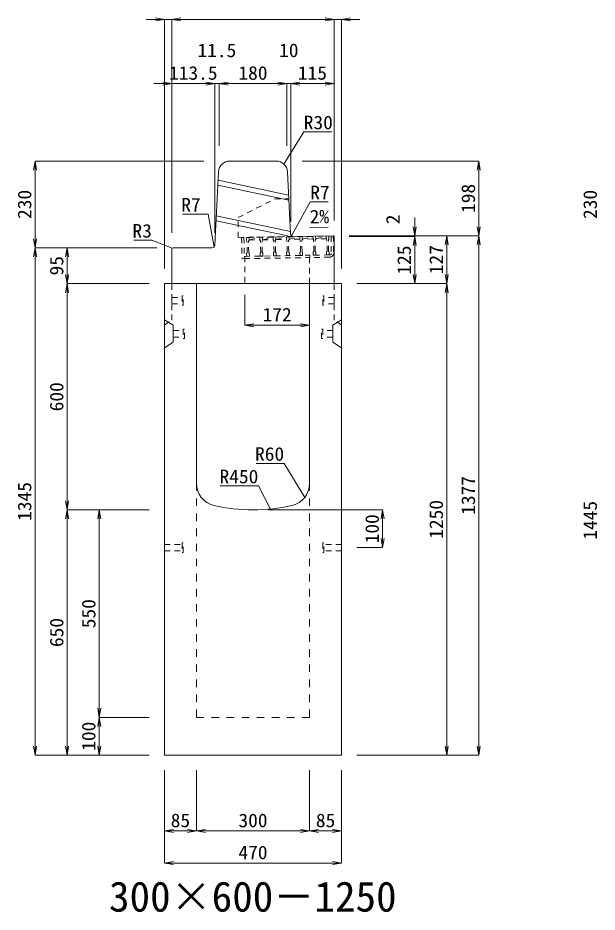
# Model space of a CAD drawing. Units: millimetres at full size. Extents: x -22536 to 51867, y -19720 to 38340.
# Drawn here: x 10776 to 12313, y 22254 to 24625 of the extents above; entities that cross this region are included whole.
import ezdxf
from ezdxf.enums import TextEntityAlignment as Align

# ---------------------------------------------------------------- set-up
doc = ezdxf.new("R2010")
doc.units = ezdxf.units.MM
doc.header["$LTSCALE"] = 20
for name, pattern in [('USER1', [2, 1, -1]), ('USER2', [1.35, 0.75, -0.6]), ('USER3', [1.35, 0.75, -0.6])]:
    doc.linetypes.add(name, pattern=pattern)
for name, color, linetype, lineweight in [('インサート', 3, 'USER2', 9), ('グレーチング', 7, 'USER2', 5), ('寸法線', 7, 'Continuous', 13), ('引出線', 4, 'Continuous', 13), ('本体', 2, 'Continuous', 13)]:
    doc.layers.add(name, color=color, linetype=linetype, lineweight=lineweight)
doc.layers.add('文字', color=7, linetype='Continuous')
doc.styles.add('ＭＳ 明朝', font='')
doc.styles.get('ＭＳ 明朝').set_extended_font_data('MS Mincho')

# ---------------------------------------------------------------- blocks, each defined once
blk = doc.blocks.new('open_arrow')
at = {"color": 0, "linetype": 'Continuous', "lineweight": -2}
blk.add_lwpolyline([(7.5, 1.25), (0, 0), (7.5, -1.25)], dxfattribs=at)

msp = doc.modelspace()

# ---------------------------------------------------------------- linework, layer by layer
at = {"layer": 'インサート'}
for p, q in [((11185, 23883.5), (11212, 23883.5)), ((11185, 23883.5), (11185, 23866.5)), ((11215, 23887.5), (11212, 23887.5)), ((11212, 23887.5), (11212, 23862.5)), ((11215, 23862.5), (11215, 23887.5)), ((11585, 23887.5), (11588, 23887.5)), ((11585, 23862.5), (11585, 23887.5)), ((11588, 23887.5), (11588, 23862.5)), ((11615, 23883.5), (11588, 23883.5)), ((11615, 23883.5), (11615, 23866.5)), ((11185, 23866.5), (11212, 23866.5)), ((11212, 23862.5), (11215, 23862.5)), ((11588, 23862.5), (11585, 23862.5)), ((11615, 23866.5), (11588, 23866.5)), ((11188.2, 23795.5), (11215.2, 23795.5)), ((11188.2, 23795.5), (11188.2, 23778.5)), ((11218.2, 23799.5), (11215.2, 23799.5)), ((11215.2, 23799.5), (11215.2, 23774.5)), ((11218.2, 23774.5), (11218.2, 23799.5)), ((11581.8, 23799.5), (11584.8, 23799.5)), ((11581.8, 23774.5), (11581.8, 23799.5)), ((11584.8, 23799.5), (11584.8, 23774.5)), ((11611.8, 23795.5), (11584.8, 23795.5)), ((11611.8, 23795.5), (11611.8, 23778.5)), ((11188.2, 23778.5), (11215.2, 23778.5)), ((11215.2, 23774.5), (11218.2, 23774.5)), ((11584.8, 23774.5), (11581.8, 23774.5)), ((11611.8, 23778.5), (11584.8, 23778.5)), ((11165, 23228.5), (11212, 23228.5)), ((11165, 23228.5), (11165, 23211.5)), ((11165, 23211.5), (11212, 23211.5)), ((11215, 23232.5), (11212, 23232.5)), ((11212, 23232.5), (11212, 23207.5)), ((11215, 23207.5), (11215, 23232.5)), ((11588, 23232.5), (11585, 23232.5)), ((11585, 23232.5), (11585, 23207.5)), ((11588, 23207.5), (11588, 23232.5)), ((11635, 23228.5), (11588, 23228.5)), ((11635, 23211.5), (11588, 23211.5)), ((11635, 23211.5), (11635, 23228.5)), ((11212, 23207.5), (11215, 23207.5)), ((11585, 23207.5), (11588, 23207.5))]:
    msp.add_line(p, q, dxfattribs=at)
at = {"layer": 'グレーチング'}
for p, q in [((11375.93, 24042.22), (11369.93, 24042.11)), ((11369.93, 24042.11), (11370.9, 23986.12)), ((11375.93, 24042.22), (11376.9, 23986.23)), ((11382.43, 24042.33), (11601.39, 24046.13)), ((11382.43, 24042.33), (11382.56, 24034.33)), ((11389.43, 24042.45), (11389.56, 24034.45)), ((11389.55, 24035.45), (11418.22, 24042.95)), ((11418.22, 24042.95), (11418.36, 24034.95)), ((11425.22, 24043.07), (11425.36, 24035.07)), ((11425.34, 24036.07), (11453.52, 24043.56)), ((11453.52, 24043.56), (11453.65, 24035.57)), ((11460.51, 24043.69), (11460.65, 24035.69)), ((11460.64, 24036.69), (11488.81, 24044.18)), ((11488.51, 24044.17), (11488.65, 24036.17)), ((11495.51, 24044.29), (11495.65, 24036.3)), ((11495.63, 24037.3), (11523.8, 24044.79)), ((11523.8, 24044.79), (11523.94, 24036.79)), ((11530.8, 24044.91), (11530.94, 24036.91)), ((11530.93, 24037.91), (11559.1, 24045.4)), ((11559.1, 24045.4), (11559.24, 24037.4)), ((11566.1, 24045.52), (11566.24, 24037.52)), ((11566.22, 24038.52), (11594.39, 24046.01)), ((11594.39, 24046.01), (11594.53, 24038.01)), ((11601.39, 24046.13), (11601.53, 24038.14)), ((11606.89, 24046.23), (11612.89, 24046.33)), ((11606.89, 24046.23), (11607.69, 24000.24)), ((11612.89, 24046.33), (11613.69, 24000.34)), ((11612.89, 24046.33), (11613.69, 24000.34)), ((11384.09, 24032.86), (11382.56, 24034.33)), ((11384.63, 24001.86), (11384.09, 24032.86)), ((11388.09, 24032.93), (11389.56, 24034.45)), ((11388.63, 24001.93), (11388.09, 24032.93)), ((11389.55, 24035.45), (11418.34, 24035.95)), ((11419.89, 24033.48), (11418.36, 24034.95)), ((11420.42, 24002.48), (11419.89, 24033.48)), ((11423.88, 24033.55), (11425.36, 24035.07)), ((11424.42, 24002.55), (11423.88, 24033.55)), ((11425.34, 24036.07), (11453.64, 24036.57)), ((11455.18, 24034.09), (11453.65, 24035.57)), ((11455.72, 24003.1), (11455.18, 24034.09)), ((11459.18, 24034.16), (11460.65, 24035.69)), ((11459.72, 24003.17), (11459.18, 24034.16)), ((11460.64, 24036.69), (11488.93, 24037.18)), ((11490.18, 24034.7), (11488.65, 24036.17)), ((11490.71, 24003.7), (11490.18, 24034.7)), ((11494.17, 24034.77), (11495.65, 24036.3)), ((11494.71, 24003.77), (11494.17, 24034.77)), ((11523.93, 24037.79), (11495.63, 24037.3)), ((11525.47, 24035.31), (11523.94, 24036.79)), ((11526.01, 24004.32), (11525.47, 24035.31)), ((11529.47, 24035.38), (11530.94, 24036.91)), ((11530.01, 24004.39), (11529.47, 24035.38)), ((11559.22, 24038.4), (11530.93, 24037.91)), ((11560.76, 24035.93), (11559.24, 24037.4)), ((11561.3, 24004.93), (11560.76, 24035.93)), ((11564.76, 24036), (11566.24, 24037.52)), ((11565.3, 24005), (11564.76, 24036)), ((11594.52, 24039.01), (11566.22, 24038.52)), ((11596.06, 24036.54), (11594.53, 24038.01)), ((11596.6, 24005.54), (11596.06, 24036.54)), ((11600.06, 24036.61), (11601.53, 24038.14)), ((11600.6, 24005.61), (11600.06, 24036.61)), ((11376.8, 23992.22), (11550.77, 23995.25)), ((11384.63, 24001.86), (11383.16, 24000.34)), ((11383.16, 24000.34), (11383.29, 23992.34)), ((11388.63, 24001.93), (11390.15, 24000.46)), ((11390.15, 24000.46), (11390.29, 23992.46)), ((11420.42, 24002.48), (11418.95, 24000.96)), ((11418.95, 24000.96), (11419.09, 23992.96)), ((11424.42, 24002.55), (11425.95, 24001.08)), ((11425.95, 24001.08), (11426.09, 23993.08)), ((11455.72, 24003.1), (11454.25, 24001.57)), ((11454.25, 24001.57), (11454.38, 23993.57)), ((11454.38, 23993.57), (11461.38, 23993.69)), ((11459.72, 24003.17), (11461.24, 24001.69)), ((11461.24, 24001.69), (11461.38, 23993.69)), ((11490.71, 24003.7), (11489.24, 24002.18)), ((11489.24, 24002.18), (11489.38, 23994.18)), ((11496.38, 23994.3), (11489.38, 23994.18)), ((11494.71, 24003.77), (11496.24, 24002.3)), ((11496.24, 24002.3), (11496.38, 23994.3)), ((11526.01, 24004.32), (11524.53, 24002.79)), ((11524.53, 24002.79), (11524.67, 23994.79)), ((11531.67, 23994.91), (11524.67, 23994.79)), ((11530.01, 24004.39), (11531.53, 24002.91)), ((11531.53, 24002.91), (11531.67, 23994.91)), ((11603.76, 23996.17), (11550.77, 23995.25)), ((11550.77, 23995.25), (11550.87, 23989.25)), ((11561.3, 24004.93), (11559.83, 24003.41)), ((11559.83, 24003.41), (11559.97, 23995.41)), ((11566.97, 23995.53), (11559.97, 23995.41)), ((11565.3, 24005), (11566.83, 24003.53)), ((11566.83, 24003.53), (11566.97, 23995.53)), ((11596.6, 24005.54), (11595.12, 24004.02)), ((11595.12, 24004.02), (11595.26, 23996.02)), ((11602.26, 23996.14), (11595.26, 23996.02)), ((11600.6, 24005.61), (11602.12, 24004.14)), ((11602.12, 24004.14), (11602.26, 23996.14)), ((11376.9, 23986.23), (11370.9, 23986.12)), ((11376.9, 23986.22), (11550.87, 23989.25)), ((11383.29, 23992.34), (11390.29, 23992.46)), ((11419.09, 23992.96), (11426.09, 23993.08)), ((11603.87, 23990.17), (11550.87, 23989.25))]:
    msp.add_line(p, q, dxfattribs=at)
for radius, start, end in [(4, 270.99562, 0.99536), (10, 270.99553, 0.99532)]:
    msp.add_arc((11603.69, 24000.17), radius, start, end, dxfattribs=at)
at = {"layer": '寸法線'}
for p, q in [((11233, 24620.58), (11117, 24620.58)), ((11165, 23960), (11165, 24620.58)), ((11185, 24620.58), (11615, 24620.58)), ((11185, 24137), (11185, 24620.58)), ((11185, 24055), (11185, 24620.58)), ((11567, 24620.58), (11683, 24620.58)), ((11615, 24087), (11615, 24620.58)), ((11615, 24087), (11615, 24620.58)), ((11635, 23960), (11635, 24620.58)), ((11137, 24450.58), (11298.5, 24450.58)), ((11185, 24055), (11185, 24450.58)), ((11250.5, 24450.58), (11358, 24450.58)), ((11298.5, 24055), (11298.5, 24450.58)), ((11298.5, 24055), (11298.5, 24450.58)), ((11310, 24285), (11310, 24450.58)), ((11310, 24450.58), (11490, 24450.58)), ((11310, 24285), (11310, 24450.58)), ((11442, 24450.58), (11548, 24450.58)), ((11490, 24285), (11490, 24450.58)), ((11490, 24285), (11490, 24450.58)), ((11500, 24085), (11500, 24450.58)), ((11500, 24450.58), (11615, 24450.58)), ((11500, 24085), (11500, 24450.58)), ((11615, 24087), (11615, 24450.58)), ((10822.06, 24245), (10822.06, 24015)), ((11270, 24245), (10822.06, 24245)), ((11530, 24245), (11998.78, 24245)), ((11998.78, 24245), (11998.78, 24047)), ((11828.78, 24095), (11828.78, 23997)), ((11655, 24047), (11828.78, 24047)), ((11655, 24047), (11913.78, 24047)), ((11655, 24047), (11998.78, 24047)), ((11655, 24047), (11998.78, 24047)), ((11655, 24045), (11828.78, 24045)), ((11655, 24045), (11828.78, 24045)), ((11828.78, 24045), (11828.78, 23920)), ((11913.78, 24047), (11913.78, 23920)), ((11998.78, 24047), (11998.78, 22670)), ((10822.06, 22670), (10822.06, 24015)), ((11145, 24015), (10822.06, 24015)), ((11145, 24015), (10822.06, 24015)), ((10907.06, 24015), (10907.06, 23920)), ((11145, 24015), (10907.06, 24015)), ((11125, 23920), (10907.06, 23920)), ((10907.06, 23920), (10907.06, 23320)), ((11125, 23920), (10907.06, 23920)), ((11675, 23920), (11828.78, 23920)), ((11675, 23920), (11913.78, 23920)), ((11675, 23920), (11913.78, 23920)), ((11913.78, 23920), (11913.78, 22670)), ((11378, 23890), (11378, 23809.77)), ((11378, 23809.77), (11550, 23809.77)), ((11125, 23320), (10907.06, 23320)), ((10907.06, 22670), (10907.06, 23320)), ((11125, 23320), (10907.06, 23320)), ((10992.06, 23320), (10992.06, 22770)), ((11125, 23320), (10992.06, 23320)), ((11440, 23320), (11743.78, 23320)), ((11743.78, 23320), (11743.78, 23220)), ((11675, 23220), (11743.78, 23220)), ((11125, 22770), (10992.06, 22770)), ((10992.06, 22770), (10992.06, 22670)), ((11125, 22770), (10992.06, 22770)), ((11125, 22670), (10822.06, 22670)), ((11125, 22670), (10907.06, 22670)), ((11125, 22670), (10992.06, 22670)), ((11675, 22670), (11913.78, 22670)), ((11675, 22670), (11998.78, 22670)), ((11165, 22630), (11165, 22468.84)), ((11165, 22630), (11165, 22383.84)), ((11250, 22630), (11250, 22468.84)), ((11250, 22630), (11250, 22468.84)), ((11550, 22630), (11550, 22468.84)), ((11550, 22630), (11550, 22468.84)), ((11635, 22630), (11635, 22468.84)), ((11635, 22630), (11635, 22383.84)), ((11165, 22468.84), (11250, 22468.84)), ((11250, 22468.84), (11550, 22468.84)), ((11550, 22468.84), (11635, 22468.84)), ((11165, 22383.84), (11635, 22383.84))]:
    msp.add_line(p, q, dxfattribs=at)
at = {"layer": '引出線'}
for points in [[(11482.14, 24236.74), (11534.6, 24322.07), (11609.27, 24322.07)], [(11501.83, 24046.93), (11551.86, 24136.53), (11599.79, 24136.53)], [(11296.67, 24016.93), (11281.31, 24103.9), (11213.38, 24103.9)], [(11550.86, 24068.59), (11599.57, 24069.56), (11550.83, 24068.59)], [(11185.88, 24014.12), (11131.81, 24034.81), (11084.09, 24034.81)], [(11537.07, 23353.32), (11482.66, 23443.21), (11407.98, 23443.21)], [(11446.44, 23322.4), (11414.22, 23383.55), (11313.21, 23383.55)]]:
    msp.add_lwpolyline(points, dxfattribs=at)
at = {"layer": '本体', "lineweight": 20}
for p, q in [((11338.54, 24245), (11461.46, 24245)), ((11298.83, 24021.65), (11308.57, 24216.5)), ((11499.66, 24051.77), (11491.42, 24216.5)), ((11506.77, 24045.12), (11615, 24046.99)), ((11615, 23920), (11615, 24046.99)), ((11185, 24012), (11185, 23920)), ((11291.84, 24015), (11188, 24015)), ((11615, 23920), (11185, 23920))]:
    msp.add_line(p, q, dxfattribs=at)
at = {"layer": '本体', "lineweight": 9}
for p, q in [((11494.52, 24154.65), (11307.45, 24194.05)), ((11495.19, 24141.22), (11306.8, 24180.9)), ((11499.32, 24058.59), (11302.75, 24100)), ((11499.99, 24045.17), (11302.09, 24086.85)), ((11165, 23824), (11188.2, 23809.5)), ((11188.2, 23809.5), (11188.2, 23764.5)), ((11634.58, 23823.74), (11611.8, 23809.5)), ((11611.8, 23809.5), (11611.8, 23764.5)), ((11188.2, 23764.5), (11165, 23750)), ((11611.8, 23764.5), (11635, 23750))]:
    msp.add_line(p, q, dxfattribs=at)
at = {"layer": '本体', "linetype": 'USER3', "lineweight": 9}
for p, q in [((11360.81, 24095), (11457.7, 24145)), ((11457.7, 24145), (11495, 24145)), ((11360.81, 24042.58), (11360.81, 24095)), ((11360.81, 24042.58), (11506.77, 24045.11)), ((11550, 23920), (11550, 23995.23)), ((11378, 23992.24), (11378, 23920))]:
    msp.add_line(p, q, dxfattribs=at)
at = {"layer": '本体'}
for p, q in [((11165, 23920), (11165, 22670)), ((11165, 23920), (11250, 23920)), ((11250, 23920), (11250, 23390.53)), ((11550, 23920), (11635, 23920)), ((11550, 23920), (11550, 23390.53)), ((11635, 23920), (11635, 22670)), ((11165, 22670), (11635, 22670))]:
    msp.add_line(p, q, dxfattribs=at)
at = {"layer": '本体', "linetype": 'USER2', "lineweight": 9}
for p, q in [((11185, 23823), (11185, 23920)), ((11615, 23823), (11615, 23920)), ((11165, 23810.5), (11185, 23823)), ((11635, 23810.5), (11615, 23823))]:
    msp.add_line(p, q, dxfattribs=at)
at = {"layer": '本体', "linetype": 'USER1', "lineweight": 15}
for p, q in [((11250, 23390.53), (11250, 22770)), ((11550, 23390.53), (11550, 22770)), ((11250, 22770), (11550, 22770))]:
    msp.add_line(p, q, dxfattribs=at)
at = {"layer": '本体', "lineweight": 20}
for centre, radius, start, end in [((11338.54, 24215), 30, 90, 177.13784), ((11461.46, 24215), 30, 2.86268, 90), ((11506.65, 24052.12), 7, 182.86268, 270.99344), ((11291.84, 24022), 7, 270, 357.13784), ((11188, 24012), 3, 90, 180)]:
    msp.add_arc(centre, radius, start, end, dxfattribs=at)
at = {"layer": '本体'}
for centre, radius, start, end in [((11310, 23390.53), 60, 180, 256.65764), ((11490, 23390.53), 60, 283.34236, 0), ((11400, 23770), 450, 256.65764, 283.34236)]:
    msp.add_arc(centre, radius, start, end, dxfattribs=at)

# ---------------------------------------------------------------- block references
at = {"layer": '寸法線', "xscale": 3.2, "yscale": 3.2}
for p, rotation in [((11165, 24620.58), 180), ((11615, 24620.58), 180), ((11615, 24620.58), 180), ((11185, 24450.58), 180), ((11298.5, 24450.58), 180), ((11298.5, 24450.58), 180), ((11490, 24450.58), 180), ((11490, 24450.58), 180), ((11615, 24450.58), 180), ((10822.06, 24245), 270), ((11998.78, 24245), 270), ((11828.78, 24047), 90), ((11998.78, 24047), 90), ((11828.78, 24045), 270), ((11828.78, 24045), 270), ((11913.78, 24047), 270), ((11998.78, 24047), 270), ((10822.06, 24015), 90), ((10822.06, 24015), 270), ((10907.06, 24015), 270), ((10907.06, 23920), 90), ((11828.78, 23920), 90), ((11913.78, 23920), 90), ((10907.06, 23920), 270), ((11913.78, 23920), 270), ((11550, 23809.77), 180), ((10907.06, 23320), 90), ((10907.06, 23320), 270), ((10992.06, 23320), 270), ((11743.78, 23320), 270), ((11743.78, 23220), 90), ((10992.06, 22770), 90), ((10992.06, 22770), 270), ((10822.06, 22670), 90), ((10907.06, 22670), 90), ((10992.06, 22670), 90), ((11913.78, 22670), 90), ((11998.78, 22670), 90), ((11250, 22468.84), 180), ((11550, 22468.84), 180), ((11635, 22468.84), 180), ((11635, 22383.84), 180)]:
    msp.add_blockref('open_arrow', p, dxfattribs=dict(at, rotation=rotation))
for p in [(11185, 24620.58), (11185, 24620.58), (11635, 24620.58), (11310, 24450.58), (11310, 24450.58), (11500, 24450.58), (11500, 24450.58), (11378, 23809.77), (11165, 22468.84), (11250, 22468.84), (11550, 22468.84), (11165, 22383.84)]:
    msp.add_blockref('open_arrow', p, dxfattribs=at)
at = {"layer": '引出線', "xscale": 0.0533, "yscale": 0.0533}
for p, rotation in [((11482.14, 24236.74), 58.4), ((11550.86, 24068.59), 1.1), ((11501.83, 24046.93), 60.8), ((11296.67, 24016.93), 100), ((11185.88, 24014.12), 159.1), ((11537.07, 23353.32), 121.2), ((11446.44, 23322.4), 117.8)]:
    msp.add_blockref('open_arrow', p, dxfattribs=dict(at, rotation=rotation))

# ---------------------------------------------------------------- texts
at = {"layer": '寸法線', "style": 'ＭＳ 明朝', "width": 1.05}
for s, p in [('11.5', (11304.25, 24538.58)), ('10', (11495, 24538.58)), ('113.5', (11241.75, 24478.58)), ('180', (11400, 24478.58)), ('115', (11557.5, 24478.58)), ('172', (11464, 23837.77)), ('85', (11207.5, 22496.84)), ('300', (11400, 22496.84)), ('85', (11592.5, 22496.84)), ('470', (11400, 22411.84))]:
    msp.add_text(s, height=36.03, dxfattribs=at).set_placement(p, align=Align.MIDDLE_CENTER)
for s, p in [('230', (10794.06, 24130)), ('198', (11970.78, 24146)), ('230', (12294.06, 24130)), ('2', (11770.78, 24090.34)), ('125', (11800.78, 23982.5)), ('127', (11885.78, 23983.5)), ('95', (10879.06, 23967.5)), ('600', (10879.06, 23620)), ('1377', (11970.78, 23358.5)), ('1345', (10794.06, 23342.5)), ('1250', (11885.78, 23295)), ('1445', (12294.06, 23292.5)), ('100', (11715.78, 23270)), ('550', (10964.06, 23045)), ('650', (10879.06, 22995)), ('100', (10964.06, 22720))]:
    msp.add_text(s, height=36.03, rotation=90, dxfattribs=at).set_placement(p, align=Align.MIDDLE_CENTER)
at = {"layer": '引出線', "style": 'ＭＳ 明朝', "width": 1.05}
for s, p in [('R30', (11534.6, 24365.27)), ('R7', (11551.86, 24179.73))]:
    msp.add_text(s, height=36.03, dxfattribs=at).set_placement(p, align=Align.TOP_LEFT)
for s, p in [('R7', (11261.31, 24147.1)), ('R3', (11131.81, 24078.01)), ('R60', (11482.66, 23486.41)), ('R450', (11414.22, 23426.75))]:
    msp.add_text(s, height=36.03, dxfattribs=at).set_placement(p, align=Align.TOP_RIGHT)
msp.add_text('2%', height=36.03, rotation=1.146, dxfattribs=at).set_placement((11549.89, 24115.48), align=Align.TOP_LEFT)
at = {"layer": '文字', "style": 'ＭＳ 明朝'}
msp.add_text('300×600－1250', height=80.06, dxfattribs=at).set_placement((11399.52, 22295.03), align=Align.MIDDLE_CENTER)

doc.saveas('drawing.dxf')
